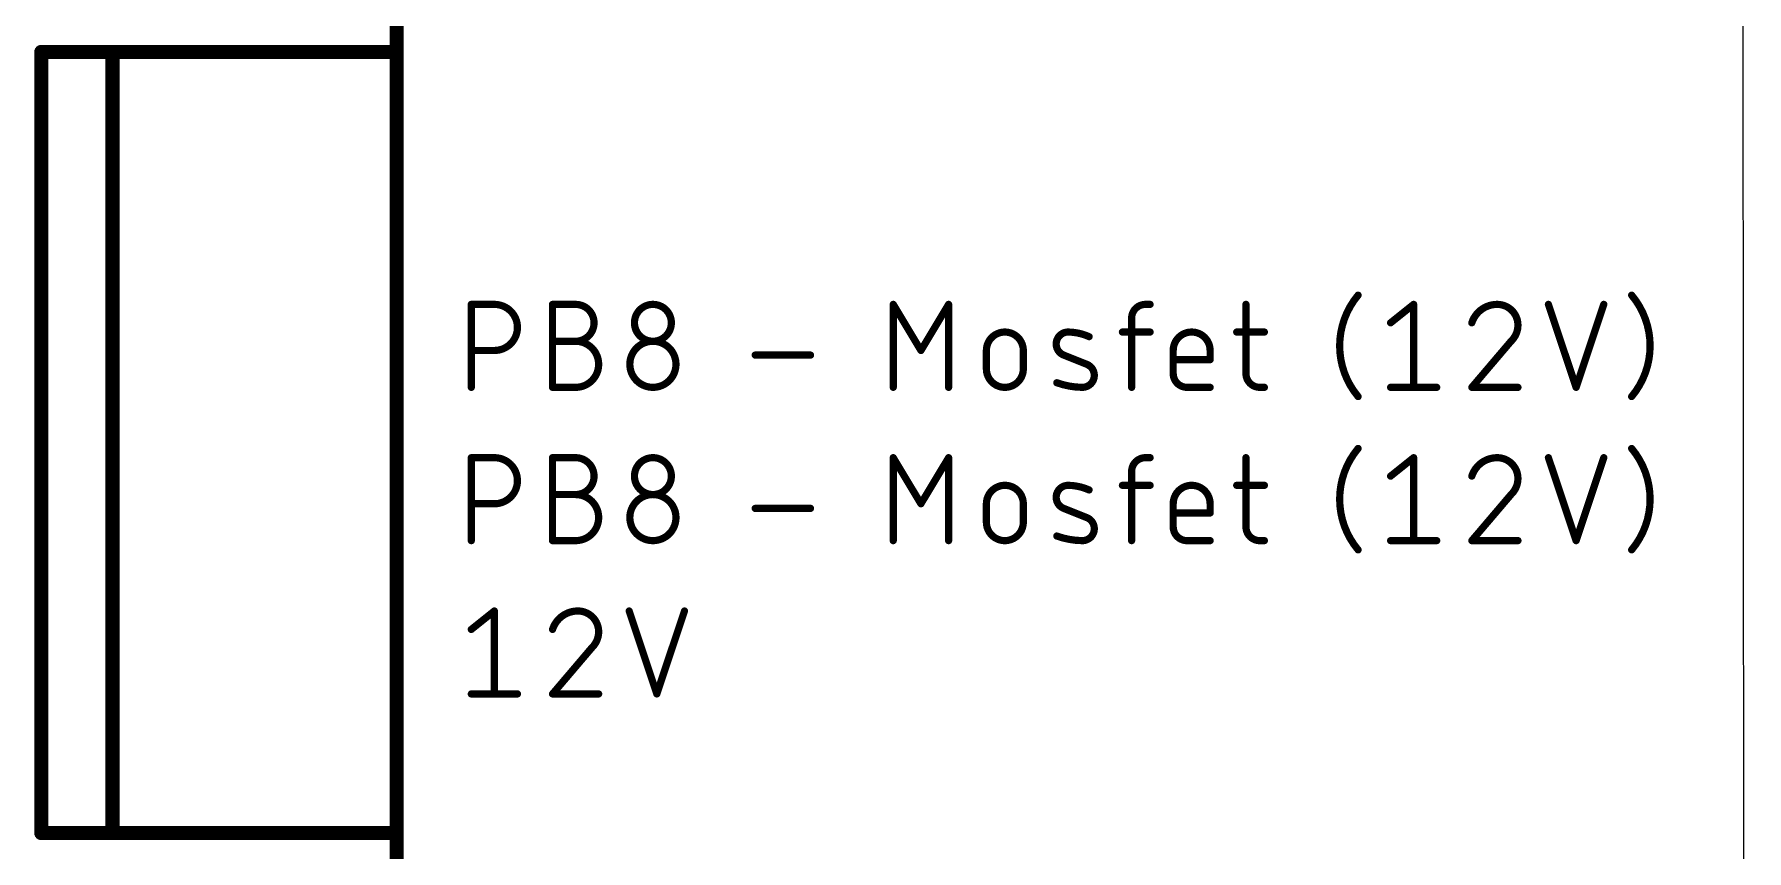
# Model space of a CAD drawing. Extents: x -18 to 127, y -8 to 112.
# Drawn here: x 102.9 to 127, y 29.75 to 41.25 of the extents above; entities that cross this region are included whole.
import ezdxf

# ---------------------------------------------------------------- set-up
doc = ezdxf.new("R2010")
doc.units = 0
doc.layers.add('20', color=31, linetype='CONTINUOUS')
doc.layers.add('21', color=253, linetype='CONTINUOUS')

msp = doc.modelspace()

# ---------------------------------------------------------------- linework, layer by layer
at = {"layer": '20'}
msp.add_line((127, -8), (126.873, 112.492), dxfattribs=at)
at = {"layer": '21'}
for points, const_width in [([(108, 104), (108, 0)], 0.2), ([(103, 30), (103, 41)], 0.2), ([(103, 41), (104, 41)], 0.2), ([(104, 41), (108, 41)], 0.2), ([(104, 30), (104, 41)], 0.2), ([(108, 41), (108, 30)], 0.2), ([(109.0508, 36.2768), (109.0508, 37.4452)], 0.1016), ([(109.0508, 37.4452), (109.3754, 37.4452)], 0.1016), ([(110.1938, 36.2768), (110.1938, 37.4452)], 0.1016), ([(110.1938, 37.4452), (110.5184, 37.4452)], 0.1016), ([(114.9887, 36.2768), (114.9887, 37.4452)], 0.1016), ([(114.9887, 37.4452), (115.3782, 36.7961)], 0.1016), ([(115.3782, 36.7961), (115.7677, 37.4452)], 0.1016), ([(115.7677, 37.4452), (115.7677, 36.2768)], 0.1016), ([(118.5383, 37.4452), (118.6032, 37.4452)], 0.1016), ([(119.9523, 37.4452), (119.9523, 36.4715)], 0.1016), ([(121.9879, 37.1856), (122.3124, 37.4452)], 0.1016), ([(122.3124, 37.4452), (122.3124, 36.2768)], 0.1016), ([(124.2089, 37.4452), (124.5984, 36.2768)], 0.1016), ([(124.5984, 36.2768), (124.9879, 37.4452)], 0.1016), ([(118.3435, 36.2768), (118.3435, 37.2505)], 0.1016), ([(110.1938, 36.9259), (110.5184, 36.9259)], 0.1016), ([(118.2137, 37.0557), (118.6032, 37.0557)], 0.1016), ([(119.8224, 37.0557), (120.2119, 37.0557)], 0.1016), ([(123.6826, 36.9259), (123.1308, 36.2768)], 0.1016), ([(109.3754, 36.7961), (109.0508, 36.7961)], 0.1016), ([(113.0456, 36.7312), (113.8246, 36.7312)], 0.1016), ([(116.2997, 36.5364), (116.2997, 36.7961)], 0.1016), ([(116.819, 36.7961), (116.819, 36.5364)], 0.1016), ([(117.7122, 36.6014), (117.3876, 36.7312)], 0.1016), ([(118.9286, 36.4715), (118.9286, 36.7961)], 0.1016), ([(119.4479, 36.6663), (118.9286, 36.6663)], 0.1016), ([(119.4479, 36.7961), (119.4479, 36.6663)], 0.1016), ([(110.5184, 36.2768), (110.1938, 36.2768)], 0.1016), ([(119.4479, 36.2768), (119.1233, 36.2768)], 0.1016), ([(120.147, 36.2768), (120.2119, 36.2768)], 0.1016), ([(121.9879, 36.2768), (122.637, 36.2768)], 0.1016), ([(123.1308, 36.2768), (123.78, 36.2768)], 0.1016), ([(109.0508, 34.1178), (109.0508, 35.2862)], 0.1016), ([(109.0508, 35.2862), (109.3754, 35.2862)], 0.1016), ([(110.1938, 34.1178), (110.1938, 35.2862)], 0.1016), ([(110.1938, 35.2862), (110.5184, 35.2862)], 0.1016), ([(114.9887, 34.1178), (114.9887, 35.2862)], 0.1016), ([(114.9887, 35.2862), (115.3782, 34.6371)], 0.1016), ([(115.3782, 34.6371), (115.7677, 35.2862)], 0.1016), ([(115.7677, 35.2862), (115.7677, 34.1178)], 0.1016), ([(118.5383, 35.2862), (118.6032, 35.2862)], 0.1016), ([(119.9523, 35.2862), (119.9523, 34.3125)], 0.1016), ([(121.9879, 35.0266), (122.3124, 35.2862)], 0.1016), ([(122.3124, 35.2862), (122.3124, 34.1178)], 0.1016), ([(124.2089, 35.2862), (124.5984, 34.1178)], 0.1016), ([(124.5984, 34.1178), (124.9879, 35.2862)], 0.1016), ([(118.2137, 34.8967), (118.6032, 34.8967)], 0.1016), ([(118.3435, 34.1178), (118.3435, 35.0915)], 0.1016), ([(119.8224, 34.8967), (120.2119, 34.8967)], 0.1016), ([(110.1938, 34.7669), (110.5184, 34.7669)], 0.1016), ([(123.6826, 34.7669), (123.1308, 34.1178)], 0.1016), ([(109.3754, 34.6371), (109.0508, 34.6371)], 0.1016), ([(113.0456, 34.5722), (113.8246, 34.5722)], 0.1016), ([(116.2997, 34.3774), (116.2997, 34.6371)], 0.1016), ([(116.819, 34.6371), (116.819, 34.3774)], 0.1016), ([(117.7122, 34.4424), (117.3876, 34.5722)], 0.1016), ([(118.9286, 34.3125), (118.9286, 34.6371)], 0.1016), ([(119.4479, 34.5073), (118.9286, 34.5073)], 0.1016), ([(119.4479, 34.6371), (119.4479, 34.5073)], 0.1016), ([(110.5184, 34.1178), (110.1938, 34.1178)], 0.1016), ([(119.4479, 34.1178), (119.1233, 34.1178)], 0.1016), ([(120.147, 34.1178), (120.2119, 34.1178)], 0.1016), ([(121.9879, 34.1178), (122.637, 34.1178)], 0.1016), ([(123.1308, 34.1178), (123.78, 34.1178)], 0.1016), ([(109.0508, 32.8676), (109.3754, 33.1272)], 0.1016), ([(109.3754, 33.1272), (109.3754, 31.9588)], 0.1016), ([(111.2719, 33.1272), (111.6613, 31.9588)], 0.1016), ([(111.6613, 31.9588), (112.0508, 33.1272)], 0.1016), ([(110.7455, 32.6079), (110.1938, 31.9588)], 0.1016), ([(109.0508, 31.9588), (109.6999, 31.9588)], 0.1016), ([(110.1938, 31.9588), (110.8429, 31.9588)], 0.1016), ([(104, 30), (103, 30)], 0.2), ([(108, 30), (104, 30)], 0.2)]:
    msp.add_lwpolyline(points, dxfattribs=dict(at, const_width=const_width))
for points, const_width in [([(103.05, 41, 1), (102.95, 41)], 0.1), ([(103, 41.05, 1), (103, 40.95)], 0.1), ([(104, 41.05, 1), (104, 40.95)], 0.1), ([(104.05, 41, 1), (103.95, 41)], 0.1), ([(104, 40.95, 1), (104, 41.05)], 0.1), ([(108.05, 41, 1), (107.95, 41)], 0.1), ([(108, 40.95, 1), (108, 41.05)], 0.1), ([(121.5308, 37.575, 0.1762), (121.2711, 36.861)], 0.1016), ([(121.5502, 37.5587, 1), (121.5113, 37.5913)], 0.0508), ([(125.6397, 36.861, 0.1762), (125.38, 37.575)], 0.1016), ([(125.3995, 37.5913, 1), (125.3606, 37.5587)], 0.0508), ([(109.0762, 37.4452, 1), (109.0254, 37.4452)], 0.0508), ([(109.0508, 37.4706, 1), (109.0508, 37.4198)], 0.0508), ([(109.3754, 36.7961, 1), (109.3754, 37.4452)], 0.1016), ([(109.3754, 37.4706, 1), (109.3754, 37.4198)], 0.0508), ([(109.3754, 37.4198, 1), (109.3754, 37.4706)], 0.0508), ([(110.2192, 37.4452, 1), (110.1684, 37.4452)], 0.0508), ([(110.1938, 37.4706, 1), (110.1938, 37.4198)], 0.0508), ([(110.5184, 36.9259, 1), (110.5184, 37.4452)], 0.1016), ([(110.5184, 37.4706, 1), (110.5184, 37.4198)], 0.0508), ([(110.5184, 37.4198, 1), (110.5184, 37.4706)], 0.0508), ([(111.866, 37.1856, 1), (111.3467, 37.1856)], 0.1016), ([(115.0141, 37.4452, 1), (114.9633, 37.4452)], 0.0508), ([(115.0105, 37.4583, 1), (114.967, 37.4321)], 0.0508), ([(115.7931, 37.4452, 1), (115.7423, 37.4452)], 0.0508), ([(115.7895, 37.4321, 1), (115.7459, 37.4583)], 0.0508), ([(118.5383, 37.4452, 0.4142), (118.3435, 37.2505)], 0.1016), ([(118.5383, 37.4706, 1), (118.5383, 37.4198)], 0.0508), ([(118.5383, 37.4198, 1), (118.5383, 37.4706)], 0.0508), ([(118.6032, 37.4198, 1), (118.6032, 37.4706)], 0.0508), ([(119.9777, 37.4452, 1), (119.9269, 37.4452)], 0.0508), ([(122.3378, 37.4452, 1), (122.287, 37.4452)], 0.0508), ([(122.3283, 37.4254, 1), (122.2965, 37.465)], 0.0508), ([(123.4879, 37.4452, 0.3252), (123.1308, 37.1856)], 0.1016), ([(123.78, 37.1531, 0.4142), (123.4879, 37.4452)], 0.1016), ([(123.4879, 37.4706, 1), (123.4879, 37.4198)], 0.0508), ([(123.4879, 37.4198, 1), (123.4879, 37.4706)], 0.0508), ([(124.233, 37.4532, 1), (124.1848, 37.4372)], 0.0508), ([(125.012, 37.4372, 1), (124.9638, 37.4532)], 0.0508), ([(111.3467, 37.1856, 1), (111.866, 37.1856)], 0.1016), ([(111.3721, 37.1856, 1), (111.3213, 37.1856)], 0.0508), ([(111.3213, 37.1856, 1), (111.3721, 37.1856)], 0.0508), ([(111.8914, 37.1856, 1), (111.8406, 37.1856)], 0.0508), ([(111.8406, 37.1856, 1), (111.8914, 37.1856)], 0.0508), ([(118.3689, 37.2505, 1), (118.3181, 37.2505)], 0.0508), ([(118.3181, 37.2505, 1), (118.3689, 37.2505)], 0.0508), ([(121.972, 37.2054, 1), (122.0037, 37.1657)], 0.0508), ([(123.1067, 37.1934, 1), (123.155, 37.1777)], 0.0508), ([(123.6826, 36.9259, 0.2053), (123.78, 37.1531)], 0.1016), ([(123.8054, 37.1531, 1), (123.7546, 37.1531)], 0.0508), ([(123.7546, 37.1531, 1), (123.8054, 37.1531)], 0.0508), ([(110.1938, 36.9513, 1), (110.1938, 36.9005)], 0.0508), ([(110.5184, 36.2768, 1), (110.5184, 36.9259)], 0.1016), ([(110.5184, 36.9513, 1), (110.5184, 36.9005)], 0.0508), ([(110.5184, 36.9513, 1), (110.5184, 36.9005)], 0.0508), ([(110.5184, 36.9005, 1), (110.5184, 36.9513)], 0.0508), ([(111.9309, 36.6014, 1), (111.2818, 36.6014)], 0.1016), ([(116.819, 36.7961, 1), (116.2997, 36.7961)], 0.1016), ([(117.4525, 37.0557, 0.8318), (117.3876, 36.7312)], 0.1016), ([(117.7446, 36.9908, 0.1025), (117.4525, 37.0557)], 0.1016), ([(117.4529, 37.0811, 1), (117.4522, 37.0303)], 0.0508), ([(117.4522, 37.0303, 1), (117.4529, 37.0811)], 0.0508), ([(117.7342, 36.9677, 1), (117.7551, 37.014)], 0.0508), ([(118.2137, 37.0811, 1), (118.2137, 37.0303)], 0.0508), ([(118.6032, 37.0303, 1), (118.6032, 37.0811)], 0.0508), ([(119.4479, 36.7961, 1), (118.9286, 36.7961)], 0.1016), ([(119.8224, 37.0811, 1), (119.8224, 37.0303)], 0.0508), ([(120.2119, 37.0303, 1), (120.2119, 37.0811)], 0.0508), ([(121.2711, 36.861, 0.1762), (121.5308, 36.147)], 0.1016), ([(121.2965, 36.861, 1), (121.2457, 36.861)], 0.0508), ([(121.2457, 36.861, 1), (121.2965, 36.861)], 0.0508), ([(123.6651, 36.9443, 1), (123.7001, 36.9075)], 0.0508), ([(123.7019, 36.9095, 1), (123.6632, 36.9424)], 0.0508), ([(125.38, 36.147, 0.1762), (125.6397, 36.861)], 0.1016), ([(125.6651, 36.861, 1), (125.6143, 36.861)], 0.0508), ([(125.6143, 36.861, 1), (125.6651, 36.861)], 0.0508), ([(109.0508, 36.8215, 1), (109.0508, 36.7707)], 0.0508), ([(109.3754, 36.8215, 1), (109.3754, 36.7707)], 0.0508), ([(109.3754, 36.7707, 1), (109.3754, 36.8215)], 0.0508), ([(111.2818, 36.6014, 1), (111.9309, 36.6014)], 0.1016), ([(111.3072, 36.6014, 1), (111.2564, 36.6014)], 0.0508), ([(111.9563, 36.6014, 1), (111.9055, 36.6014)], 0.0508), ([(113.0456, 36.7566, 1), (113.0456, 36.7058)], 0.0508), ([(113.8246, 36.7058, 1), (113.8246, 36.7566)], 0.0508), ([(115.3564, 36.8092, 1), (115.4, 36.783)], 0.0508), ([(115.3564, 36.783, 1), (115.4, 36.8092)], 0.0508), ([(116.3251, 36.7961, 1), (116.2743, 36.7961)], 0.0508), ([(116.2743, 36.7961, 1), (116.3251, 36.7961)], 0.0508), ([(116.8444, 36.7961, 1), (116.7936, 36.7961)], 0.0508), ([(116.7936, 36.7961, 1), (116.8444, 36.7961)], 0.0508), ([(117.3971, 36.7548, 1), (117.3782, 36.7076)], 0.0508), ([(117.3782, 36.7076, 1), (117.3971, 36.7548)], 0.0508), ([(117.6473, 36.2768, 0.8318), (117.7122, 36.6014)], 0.1016), ([(117.7216, 36.6249, 1), (117.7028, 36.5778)], 0.0508), ([(117.7028, 36.5778, 1), (117.7216, 36.6249)], 0.0508), ([(118.954, 36.7961, 1), (118.9032, 36.7961)], 0.0508), ([(118.9032, 36.7961, 1), (118.954, 36.7961)], 0.0508), ([(118.9286, 36.6917, 1), (118.9286, 36.6409)], 0.0508), ([(119.4733, 36.7961, 1), (119.4225, 36.7961)], 0.0508), ([(119.4225, 36.7961, 1), (119.4733, 36.7961)], 0.0508), ([(119.4225, 36.6663, 1), (119.4733, 36.6663)], 0.0508), ([(119.4479, 36.6409, 1), (119.4479, 36.6917)], 0.0508), ([(111.2564, 36.6014, 1), (111.3072, 36.6014)], 0.0508), ([(111.9055, 36.6014, 1), (111.9563, 36.6014)], 0.0508), ([(116.2997, 36.5364, 1), (116.819, 36.5364)], 0.1016), ([(116.3251, 36.5364, 1), (116.2743, 36.5364)], 0.0508), ([(116.2743, 36.5364, 1), (116.3251, 36.5364)], 0.0508), ([(116.8444, 36.5364, 1), (116.7936, 36.5364)], 0.0508), ([(116.7936, 36.5364, 1), (116.8444, 36.5364)], 0.0508), ([(117.2903, 36.3417, 0.083), (117.6473, 36.2768)], 0.1016), ([(117.2989, 36.3656, 1), (117.2817, 36.3178)], 0.0508), ([(118.9286, 36.4715, 0.4142), (119.1233, 36.2768)], 0.1016), ([(118.954, 36.4715, 1), (118.9032, 36.4715)], 0.0508), ([(118.9032, 36.4715, 1), (118.954, 36.4715)], 0.0508), ([(119.9523, 36.4715, 0.4142), (120.147, 36.2768)], 0.1016), ([(119.9777, 36.4715, 1), (119.9269, 36.4715)], 0.0508), ([(119.9269, 36.4715, 1), (119.9777, 36.4715)], 0.0508), ([(109.0254, 36.2768, 1), (109.0762, 36.2768)], 0.0508), ([(110.1938, 36.3022, 1), (110.1938, 36.2514)], 0.0508), ([(110.1684, 36.2768, 1), (110.2192, 36.2768)], 0.0508), ([(110.5184, 36.3022, 1), (110.5184, 36.2514)], 0.0508), ([(110.5184, 36.2514, 1), (110.5184, 36.3022)], 0.0508), ([(114.9633, 36.2768, 1), (115.0141, 36.2768)], 0.0508), ([(115.7423, 36.2768, 1), (115.7931, 36.2768)], 0.0508), ([(117.6476, 36.3022, 1), (117.6469, 36.2514)], 0.0508), ([(117.6469, 36.2514, 1), (117.6476, 36.3022)], 0.0508), ([(118.3181, 36.2768, 1), (118.3689, 36.2768)], 0.0508), ([(119.1233, 36.3022, 1), (119.1233, 36.2514)], 0.0508), ([(119.1233, 36.2514, 1), (119.1233, 36.3022)], 0.0508), ([(119.4479, 36.2514, 1), (119.4479, 36.3022)], 0.0508), ([(120.147, 36.3022, 1), (120.147, 36.2514)], 0.0508), ([(120.147, 36.2514, 1), (120.147, 36.3022)], 0.0508), ([(120.2119, 36.2514, 1), (120.2119, 36.3022)], 0.0508), ([(121.5113, 36.1307, 1), (121.5502, 36.1633)], 0.0508), ([(121.9879, 36.3022, 1), (121.9879, 36.2514)], 0.0508), ([(122.287, 36.2768, 1), (122.3378, 36.2768)], 0.0508), ([(122.637, 36.2514, 1), (122.637, 36.3022)], 0.0508), ([(123.1308, 36.3022, 1), (123.1308, 36.2514)], 0.0508), ([(123.1115, 36.2933, 1), (123.1502, 36.2603)], 0.0508), ([(123.78, 36.2514, 1), (123.78, 36.3022)], 0.0508), ([(124.5743, 36.2848, 1), (124.6225, 36.2688)], 0.0508), ([(124.5743, 36.2688, 1), (124.6225, 36.2848)], 0.0508), ([(125.3606, 36.1633, 1), (125.3995, 36.1307)], 0.0508), ([(121.5308, 35.416, 0.1762), (121.2711, 34.702)], 0.1016), ([(121.5502, 35.3997, 1), (121.5113, 35.4323)], 0.0508), ([(125.6397, 34.702, 0.1762), (125.38, 35.416)], 0.1016), ([(125.3995, 35.4323, 1), (125.3606, 35.3997)], 0.0508), ([(109.0762, 35.2862, 1), (109.0254, 35.2862)], 0.0508), ([(109.0508, 35.3116, 1), (109.0508, 35.2608)], 0.0508), ([(109.3754, 34.6371, 1), (109.3754, 35.2862)], 0.1016), ([(109.3754, 35.3116, 1), (109.3754, 35.2608)], 0.0508), ([(109.3754, 35.2608, 1), (109.3754, 35.3116)], 0.0508), ([(110.2192, 35.2862, 1), (110.1684, 35.2862)], 0.0508), ([(110.1938, 35.3116, 1), (110.1938, 35.2608)], 0.0508), ([(110.5184, 34.7669, 1), (110.5184, 35.2862)], 0.1016), ([(110.5184, 35.3116, 1), (110.5184, 35.2608)], 0.0508), ([(110.5184, 35.2608, 1), (110.5184, 35.3116)], 0.0508), ([(111.866, 35.0266, 1), (111.3467, 35.0266)], 0.1016), ([(115.0141, 35.2862, 1), (114.9633, 35.2862)], 0.0508), ([(115.0105, 35.2993, 1), (114.967, 35.2731)], 0.0508), ([(115.7931, 35.2862, 1), (115.7423, 35.2862)], 0.0508), ([(115.7895, 35.2731, 1), (115.7459, 35.2993)], 0.0508), ([(118.5383, 35.2862, 0.4142), (118.3435, 35.0915)], 0.1016), ([(118.5383, 35.3116, 1), (118.5383, 35.2608)], 0.0508), ([(118.5383, 35.2608, 1), (118.5383, 35.3116)], 0.0508), ([(118.6032, 35.2608, 1), (118.6032, 35.3116)], 0.0508), ([(119.9777, 35.2862, 1), (119.9269, 35.2862)], 0.0508), ([(122.3378, 35.2862, 1), (122.287, 35.2862)], 0.0508), ([(122.3283, 35.2664, 1), (122.2965, 35.306)], 0.0508), ([(123.4879, 35.2862, 0.3252), (123.1308, 35.0266)], 0.1016), ([(123.78, 34.9941, 0.4142), (123.4879, 35.2862)], 0.1016), ([(123.4879, 35.3116, 1), (123.4879, 35.2608)], 0.0508), ([(123.4879, 35.2608, 1), (123.4879, 35.3116)], 0.0508), ([(124.233, 35.2942, 1), (124.1848, 35.2782)], 0.0508), ([(125.012, 35.2782, 1), (124.9638, 35.2942)], 0.0508), ([(111.3467, 35.0266, 1), (111.866, 35.0266)], 0.1016), ([(111.3721, 35.0266, 1), (111.3213, 35.0266)], 0.0508), ([(111.3213, 35.0266, 1), (111.3721, 35.0266)], 0.0508), ([(111.8914, 35.0266, 1), (111.8406, 35.0266)], 0.0508), ([(111.8406, 35.0266, 1), (111.8914, 35.0266)], 0.0508), ([(116.819, 34.6371, 1), (116.2997, 34.6371)], 0.1016), ([(117.4525, 34.8967, 0.8318), (117.3876, 34.5722)], 0.1016), ([(117.7446, 34.8318, 0.1025), (117.4525, 34.8967)], 0.1016), ([(117.4529, 34.9221, 1), (117.4522, 34.8713)], 0.0508), ([(117.4522, 34.8713, 1), (117.4529, 34.9221)], 0.0508), ([(118.2137, 34.9221, 1), (118.2137, 34.8713)], 0.0508), ([(118.3689, 35.0915, 1), (118.3181, 35.0915)], 0.0508), ([(118.3181, 35.0915, 1), (118.3689, 35.0915)], 0.0508), ([(118.6032, 34.8713, 1), (118.6032, 34.9221)], 0.0508), ([(119.4479, 34.6371, 1), (118.9286, 34.6371)], 0.1016), ([(119.8224, 34.9221, 1), (119.8224, 34.8713)], 0.0508), ([(120.2119, 34.8713, 1), (120.2119, 34.9221)], 0.0508), ([(121.972, 35.0464, 1), (122.0037, 35.0067)], 0.0508), ([(123.1067, 35.0344, 1), (123.155, 35.0187)], 0.0508), ([(123.6826, 34.7669, 0.2053), (123.78, 34.9941)], 0.1016), ([(123.8054, 34.9941, 1), (123.7546, 34.9941)], 0.0508), ([(123.7546, 34.9941, 1), (123.8054, 34.9941)], 0.0508), ([(110.1938, 34.7923, 1), (110.1938, 34.7415)], 0.0508), ([(110.5184, 34.1178, 1), (110.5184, 34.7669)], 0.1016), ([(110.5184, 34.7923, 1), (110.5184, 34.7415)], 0.0508), ([(110.5184, 34.7923, 1), (110.5184, 34.7415)], 0.0508), ([(110.5184, 34.7415, 1), (110.5184, 34.7923)], 0.0508), ([(111.9309, 34.4424, 1), (111.2818, 34.4424)], 0.1016), ([(117.7342, 34.8087, 1), (117.7551, 34.855)], 0.0508), ([(121.2711, 34.702, 0.1762), (121.5308, 33.988)], 0.1016), ([(121.2965, 34.702, 1), (121.2457, 34.702)], 0.0508), ([(121.2457, 34.702, 1), (121.2965, 34.702)], 0.0508), ([(123.6651, 34.7853, 1), (123.7001, 34.7485)], 0.0508), ([(123.7019, 34.7505, 1), (123.6632, 34.7834)], 0.0508), ([(125.38, 33.988, 0.1762), (125.6397, 34.702)], 0.1016), ([(125.6651, 34.702, 1), (125.6143, 34.702)], 0.0508), ([(125.6143, 34.702, 1), (125.6651, 34.702)], 0.0508), ([(109.0508, 34.6625, 1), (109.0508, 34.6117)], 0.0508), ([(109.3754, 34.6625, 1), (109.3754, 34.6117)], 0.0508), ([(109.3754, 34.6117, 1), (109.3754, 34.6625)], 0.0508), ([(111.2818, 34.4424, 1), (111.9309, 34.4424)], 0.1016), ([(111.3072, 34.4424, 1), (111.2564, 34.4424)], 0.0508), ([(111.2564, 34.4424, 1), (111.3072, 34.4424)], 0.0508), ([(111.9563, 34.4424, 1), (111.9055, 34.4424)], 0.0508), ([(111.9055, 34.4424, 1), (111.9563, 34.4424)], 0.0508), ([(113.0456, 34.5976, 1), (113.0456, 34.5468)], 0.0508), ([(113.8246, 34.5468, 1), (113.8246, 34.5976)], 0.0508), ([(115.3564, 34.6502, 1), (115.4, 34.624)], 0.0508), ([(115.3564, 34.624, 1), (115.4, 34.6502)], 0.0508), ([(116.3251, 34.6371, 1), (116.2743, 34.6371)], 0.0508), ([(116.2743, 34.6371, 1), (116.3251, 34.6371)], 0.0508), ([(116.8444, 34.6371, 1), (116.7936, 34.6371)], 0.0508), ([(116.7936, 34.6371, 1), (116.8444, 34.6371)], 0.0508), ([(117.3971, 34.5958, 1), (117.3782, 34.5486)], 0.0508), ([(117.3782, 34.5486, 1), (117.3971, 34.5958)], 0.0508), ([(117.6473, 34.1178, 0.8318), (117.7122, 34.4424)], 0.1016), ([(117.7216, 34.4659, 1), (117.7028, 34.4188)], 0.0508), ([(117.7028, 34.4188, 1), (117.7216, 34.4659)], 0.0508), ([(118.954, 34.6371, 1), (118.9032, 34.6371)], 0.0508), ([(118.9032, 34.6371, 1), (118.954, 34.6371)], 0.0508), ([(118.9286, 34.5327, 1), (118.9286, 34.4819)], 0.0508), ([(119.4733, 34.6371, 1), (119.4225, 34.6371)], 0.0508), ([(119.4225, 34.6371, 1), (119.4733, 34.6371)], 0.0508), ([(119.4225, 34.5073, 1), (119.4733, 34.5073)], 0.0508), ([(119.4479, 34.4819, 1), (119.4479, 34.5327)], 0.0508), ([(116.2997, 34.3774, 1), (116.819, 34.3774)], 0.1016), ([(116.3251, 34.3774, 1), (116.2743, 34.3774)], 0.0508), ([(116.2743, 34.3774, 1), (116.3251, 34.3774)], 0.0508), ([(116.8444, 34.3774, 1), (116.7936, 34.3774)], 0.0508), ([(116.7936, 34.3774, 1), (116.8444, 34.3774)], 0.0508), ([(117.2903, 34.1827, 0.083), (117.6473, 34.1178)], 0.1016), ([(117.2989, 34.2066, 1), (117.2817, 34.1588)], 0.0508), ([(118.9286, 34.3125, 0.4142), (119.1233, 34.1178)], 0.1016), ([(118.954, 34.3125, 1), (118.9032, 34.3125)], 0.0508), ([(118.9032, 34.3125, 1), (118.954, 34.3125)], 0.0508), ([(119.9523, 34.3125, 0.4142), (120.147, 34.1178)], 0.1016), ([(119.9777, 34.3125, 1), (119.9269, 34.3125)], 0.0508), ([(119.9269, 34.3125, 1), (119.9777, 34.3125)], 0.0508), ([(109.0254, 34.1178, 1), (109.0762, 34.1178)], 0.0508), ([(110.1938, 34.1432, 1), (110.1938, 34.0924)], 0.0508), ([(110.1684, 34.1178, 1), (110.2192, 34.1178)], 0.0508), ([(110.5184, 34.1432, 1), (110.5184, 34.0924)], 0.0508), ([(110.5184, 34.0924, 1), (110.5184, 34.1432)], 0.0508), ([(114.9633, 34.1178, 1), (115.0141, 34.1178)], 0.0508), ([(115.7423, 34.1178, 1), (115.7931, 34.1178)], 0.0508), ([(117.6476, 34.1432, 1), (117.6469, 34.0924)], 0.0508), ([(117.6469, 34.0924, 1), (117.6476, 34.1432)], 0.0508), ([(118.3181, 34.1178, 1), (118.3689, 34.1178)], 0.0508), ([(119.1233, 34.1432, 1), (119.1233, 34.0924)], 0.0508), ([(119.1233, 34.0924, 1), (119.1233, 34.1432)], 0.0508), ([(119.4479, 34.0924, 1), (119.4479, 34.1432)], 0.0508), ([(120.147, 34.1432, 1), (120.147, 34.0924)], 0.0508), ([(120.147, 34.0924, 1), (120.147, 34.1432)], 0.0508), ([(120.2119, 34.0924, 1), (120.2119, 34.1432)], 0.0508), ([(121.5113, 33.9717, 1), (121.5502, 34.0043)], 0.0508), ([(121.9879, 34.1432, 1), (121.9879, 34.0924)], 0.0508), ([(122.287, 34.1178, 1), (122.3378, 34.1178)], 0.0508), ([(122.637, 34.0924, 1), (122.637, 34.1432)], 0.0508), ([(123.1308, 34.1432, 1), (123.1308, 34.0924)], 0.0508), ([(123.1115, 34.1343, 1), (123.1502, 34.1013)], 0.0508), ([(123.78, 34.0924, 1), (123.78, 34.1432)], 0.0508), ([(124.5743, 34.1258, 1), (124.6225, 34.1098)], 0.0508), ([(124.5743, 34.1098, 1), (124.6225, 34.1258)], 0.0508), ([(125.3606, 34.0043, 1), (125.3995, 33.9717)], 0.0508), ([(109.4008, 33.1272, 1), (109.35, 33.1272)], 0.0508), ([(109.3912, 33.1074, 1), (109.3595, 33.147)], 0.0508), ([(110.5508, 33.1272, 0.3252), (110.1938, 32.8676)], 0.1016), ([(110.8429, 32.8351, 0.4142), (110.5508, 33.1272)], 0.1016), ([(110.5508, 33.1526, 1), (110.5508, 33.1018)], 0.0508), ([(110.5508, 33.1018, 1), (110.5508, 33.1526)], 0.0508), ([(111.296, 33.1352, 1), (111.2478, 33.1192)], 0.0508), ([(112.0749, 33.1192, 1), (112.0267, 33.1352)], 0.0508), ([(109.0349, 32.8874, 1), (109.0667, 32.8477)], 0.0508), ([(110.1696, 32.8754, 1), (110.218, 32.8597)], 0.0508), ([(110.7455, 32.6079, 0.2053), (110.8429, 32.8351)], 0.1016), ([(110.8683, 32.8351, 1), (110.8175, 32.8351)], 0.0508), ([(110.8175, 32.8351, 1), (110.8683, 32.8351)], 0.0508), ([(110.728, 32.6263, 1), (110.7631, 32.5895)], 0.0508), ([(110.7649, 32.5915, 1), (110.7262, 32.6244)], 0.0508), ([(109.0508, 31.9842, 1), (109.0508, 31.9334)], 0.0508), ([(109.35, 31.9588, 1), (109.4008, 31.9588)], 0.0508), ([(109.6999, 31.9334, 1), (109.6999, 31.9842)], 0.0508), ([(110.1744, 31.9753, 1), (110.2132, 31.9423)], 0.0508), ([(110.1938, 31.9842, 1), (110.1938, 31.9334)], 0.0508), ([(110.8429, 31.9334, 1), (110.8429, 31.9842)], 0.0508), ([(111.6373, 31.9668, 1), (111.6854, 31.9508)], 0.0508), ([(111.6373, 31.9508, 1), (111.6854, 31.9668)], 0.0508), ([(103, 30.05, 1), (103, 29.95)], 0.1), ([(102.95, 30, 1), (103.05, 30)], 0.1), ([(104, 30.05, 1), (104, 29.95)], 0.1), ([(103.95, 30, 1), (104.05, 30)], 0.1), ([(104, 29.95, 1), (104, 30.05)], 0.1), ([(107.95, 30, 1), (108.05, 30)], 0.1), ([(108, 29.95, 1), (108, 30.05)], 0.1)]:
    msp.add_lwpolyline(points, format="xyb", dxfattribs=dict(at, const_width=const_width))

doc.saveas('drawing.dxf')
